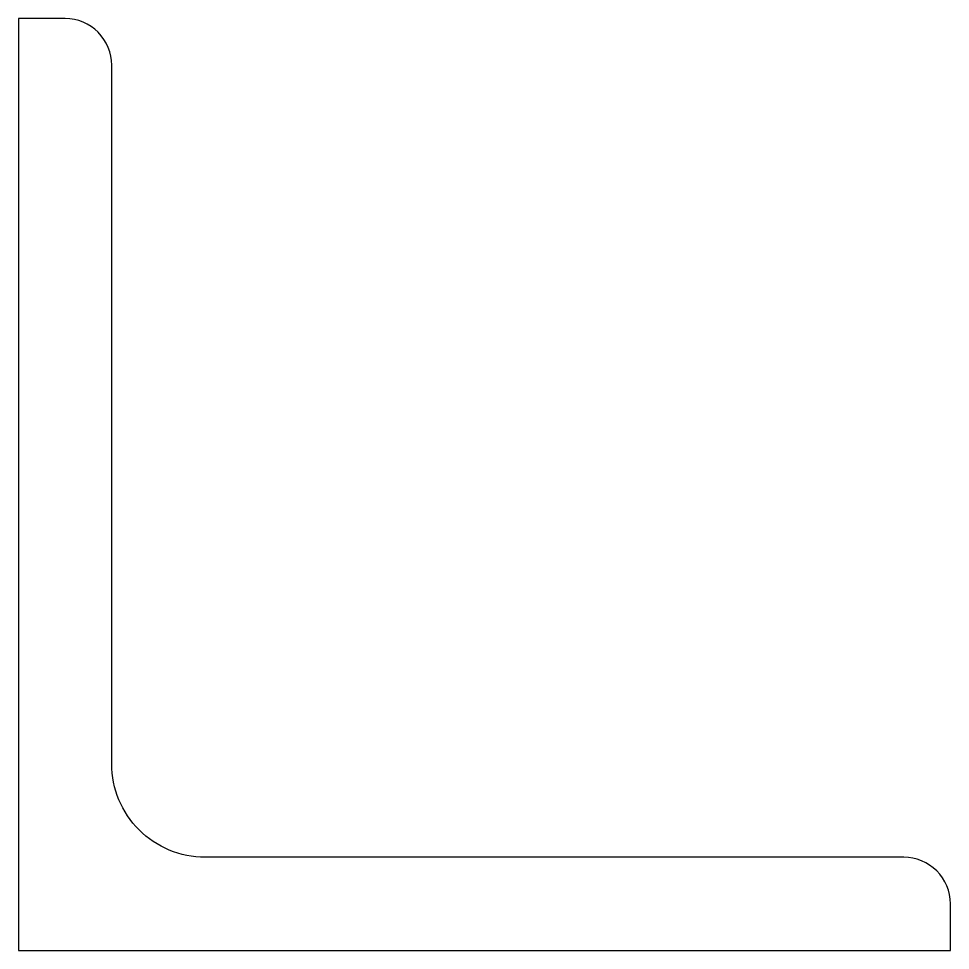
# Model space of a CAD drawing. Header units: inches. Extents: x -1.25 to 1.25, y -1.25 to 1.25.
import ezdxf

# ---------------------------------------------------------------- set-up
doc = ezdxf.new("R2010")
doc.units = ezdxf.units.IN
doc.layers.add('steel', color=7, linetype='Continuous')

msp = doc.modelspace()

# ---------------------------------------------------------------- linework, layer by layer
at = {"layer": 'steel'}
msp.add_lwpolyline([(-1.25, -1.25), (1.25, -1.25), (1.25, -1.125, 0.414214), (1.125, -1), (-0.75, -1, -0.414214), (-1, -0.75), (-1, 1.125, 0.414214), (-1.125, 1.25), (-1.25, 1.25), (-1.25, -1.25)], format="xyb", dxfattribs=at)

doc.saveas('drawing.dxf')
